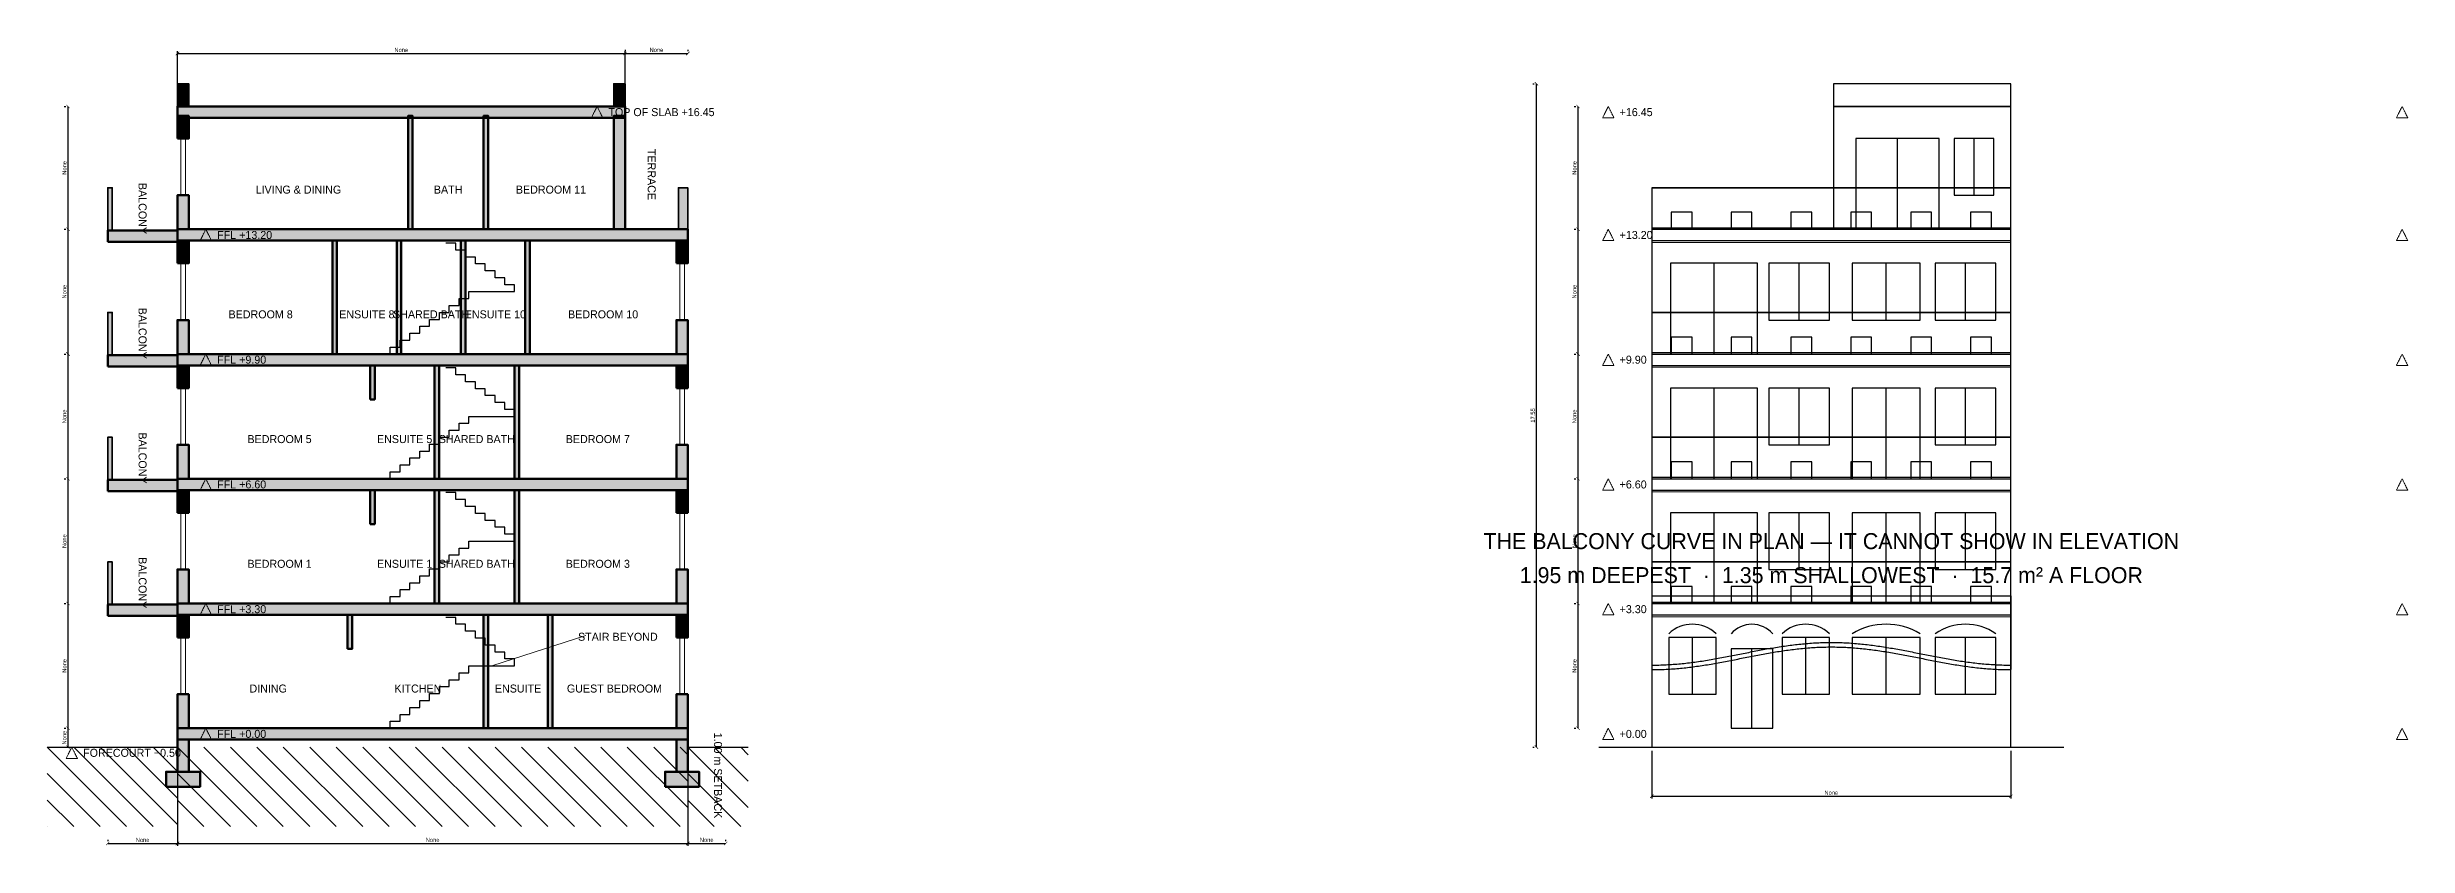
# Model space of a CAD drawing. Header units: millimetres. Extents: x -3851 to 506847, y -6675 to 35120.
# Drawn here: x 180054 to 242500, y -3110 to 18017 of the extents above; entities that cross this region are included whole.
import ezdxf
from ezdxf.enums import TextEntityAlignment as Align

# ---------------------------------------------------------------- set-up
doc = ezdxf.new("R2010")
doc.units = ezdxf.units.MM
doc.header["$LTSCALE"] = 20
doc.linetypes.add('DASHED', pattern=[1.524, 1.27, -0.254])
for name, color, linetype, lineweight in [('A-ANNO-DIMS-ELA', 5, 'CONTINUOUS', 13), ('A-ANNO-DIMS-SEC', 5, 'CONTINUOUS', 13), ('A-ANNO-PATT-SEC', 8, 'CONTINUOUS', 9), ('A-ANNO-SYMB-ELA', 5, 'DASHED', 13), ('A-ANNO-SYMB-SEC', 5, 'DASHED', 13), ('A-ANNO-TEXT-ELA', 7, 'CONTINUOUS', 13), ('A-ANNO-TEXT-SEC', 7, 'CONTINUOUS', 13), ('A-FLOR-ELA', 7, 'CONTINUOUS', 25), ('A-FLOR-SEC', 7, 'CONTINUOUS', 25), ('A-FURN-ELA', 6, 'CONTINUOUS', 13), ('A-FURN-SEC', 6, 'CONTINUOUS', 13), ('A-WALL-PATT-SEC', 7, 'CONTINUOUS', 9), ('A-WALL-PRHT-SEC', 9, 'CONTINUOUS', 35), ('A-WALL-SEC', 7, 'CONTINUOUS', 50)]:
    doc.layers.add(name, color=color, linetype=linetype, lineweight=lineweight)
doc.dimstyles.new('ARCH', dxfattribs={"dimtxt": 2.2, "dimasz": 1.8, "dimexe": 1.2, "dimexo": 2, "dimgap": 0.8, "dimtad": 1, "dimlfac": 0.001, "dimblk": 'ARCHTICK', "dimcen": 2.5, "dimazin": 3, "dimtfac": 1, "dimtmove": 0, "dimatfit": 3})

# ---------------------------------------------------------------- blocks, each defined once
blk = doc.blocks.new('_ARCHTICK')
at = {"color": 0, "linetype": 'BYBLOCK', "const_width": 0.15}
blk.add_lwpolyline([(-0.5, -0.5), (0.5, 0.5)], dxfattribs=at)

msp = doc.modelspace()

# ---------------------------------------------------------------- hatches: boundary and pattern name
at = {"layer": 'A-WALL-PATT-SEC'}
for points in [[(183500, 16450), (183800, 16450), (183800, 17050), (183500, 17050)], [(195040, 16450), (195340, 16450), (195340, 17050), (195040, 17050)], [(183500, 16150), (195340, 16150), (195340, 16450), (183500, 16450)], [(183500, 15600), (183800, 15600), (183800, 16200), (183500, 16200)], [(189600, 13200), (189720, 13200), (189720, 16200), (189600, 16200)], [(191600, 13200), (191720, 13200), (191720, 16200), (191600, 16200)], [(195040, 13200), (195340, 13200), (195340, 16200), (195040, 16200)], [(181654.224, 13170), (181774.224, 13170), (181774.224, 14300), (181654.224, 14300)], [(183500, 13200), (183800, 13200), (183800, 14100), (183500, 14100)], [(196750, 13200), (197000, 13200), (197000, 14300), (196750, 14300)], [(181654.224, 12870), (183500, 12870), (183500, 13170), (181654.224, 13170)], [(183500, 12900), (197000, 12900), (197000, 13200), (183500, 13200)], [(183500, 12300), (183800, 12300), (183800, 12900), (183500, 12900)], [(187600, 9900), (187720, 9900), (187720, 12900), (187600, 12900)], [(189300, 9900), (189420, 9900), (189420, 12900), (189300, 12900)], [(191000, 9900), (191120, 9900), (191120, 12900), (191000, 12900)], [(192700, 9900), (192820, 9900), (192820, 12900), (192700, 12900)], [(196700, 12300), (197000, 12300), (197000, 12900), (196700, 12900)], [(181654.224, 9870), (181774.224, 9870), (181774.224, 11000), (181654.224, 11000)], [(183500, 9900), (183800, 9900), (183800, 10800), (183500, 10800)], [(196700, 9900), (197000, 9900), (197000, 10800), (196700, 10800)], [(181654.224, 9570), (183500, 9570), (183500, 9870), (181654.224, 9870)], [(183500, 9600), (197000, 9600), (197000, 9900), (183500, 9900)], [(183500, 9000), (183800, 9000), (183800, 9600), (183500, 9600)], [(188600, 8700), (188720, 8700), (188720, 9600), (188600, 9600)], [(190300, 6600), (190420, 6600), (190420, 9600), (190300, 9600)], [(192420, 6600), (192540, 6600), (192540, 9600), (192420, 9600)], [(196700, 9000), (197000, 9000), (197000, 9600), (196700, 9600)], [(181654.224, 6570), (181774.224, 6570), (181774.224, 7700), (181654.224, 7700)], [(183500, 6600), (183800, 6600), (183800, 7500), (183500, 7500)], [(196700, 6600), (197000, 6600), (197000, 7500), (196700, 7500)], [(181654.224, 6270), (183500, 6270), (183500, 6570), (181654.224, 6570)], [(183500, 6300), (197000, 6300), (197000, 6600), (183500, 6600)], [(183500, 5700), (183800, 5700), (183800, 6300), (183500, 6300)], [(188600, 5400), (188720, 5400), (188720, 6300), (188600, 6300)], [(190300, 3300), (190420, 3300), (190420, 6300), (190300, 6300)], [(192420, 3300), (192540, 3300), (192540, 6300), (192420, 6300)], [(196700, 5700), (197000, 5700), (197000, 6300), (196700, 6300)], [(181654.224, 3270), (181774.224, 3270), (181774.224, 4400), (181654.224, 4400)], [(183500, 3300), (183800, 3300), (183800, 4200), (183500, 4200)], [(196700, 3300), (197000, 3300), (197000, 4200), (196700, 4200)], [(181654.224, 2970), (183500, 2970), (183500, 3270), (181654.224, 3270)], [(183500, 3000), (197000, 3000), (197000, 3300), (183500, 3300)], [(183500, 2400), (183800, 2400), (183800, 3000), (183500, 3000)], [(188000, 2100), (188120, 2100), (188120, 3000), (188000, 3000)], [(191600, 0), (191720, 0), (191720, 3000), (191600, 3000)], [(193300, 0), (193420, 0), (193420, 3000), (193300, 3000)], [(196700, 2400), (197000, 2400), (197000, 3000), (196700, 3000)], [(183500, 0), (183800, 0), (183800, 900), (183500, 900)], [(196700, 0), (197000, 0), (197000, 900), (196700, 900)], [(183500, -300), (197000, -300), (197000, 0), (183500, 0)], [(183500, -1150), (183800, -1150), (183800, -300), (183500, -300)], [(196700, -1150), (197000, -1150), (197000, -300), (196700, -300)], [(183200, -1550), (184100, -1550), (184100, -1150), (183200, -1150)], [(196400, -1550), (197300, -1550), (197300, -1150), (196400, -1150)]]:
    msp.add_hatch(color=7, dxfattribs=at).paths.add_polyline_path(points)

# ---------------------------------------------------------------- linework, layer by layer
at = {"layer": 'A-ANNO-PATT-SEC'}
for p, q in [((182154.224, -2600), (180054.224, -500)), ((182854.224, -2600), (180754.224, -500)), ((183500, -2545.776), (181454.224, -500)), ((183500, -1845.776), (182154.224, -500)), ((183500, -1145.776), (182854.224, -500)), ((185600, -2600), (183500, -500)), ((186300, -2600), (184200, -500)), ((187000, -2600), (184900, -500)), ((187700, -2600), (185600, -500)), ((188400, -2600), (186300, -500)), ((189100, -2600), (187000, -500)), ((189800, -2600), (187700, -500)), ((190500, -2600), (188400, -500)), ((191200, -2600), (189100, -500)), ((191900, -2600), (189800, -500)), ((192600, -2600), (190500, -500)), ((193300, -2600), (191200, -500)), ((194000, -2600), (191900, -500)), ((194700, -2600), (192600, -500)), ((195400, -2600), (193300, -500)), ((196100, -2600), (194000, -500)), ((196800, -2600), (194700, -500)), ((197000, -2100), (195400, -500)), ((197000, -1400), (196100, -500)), ((197000, -700), (196800, -500)), ((198600, -2100), (197000, -500)), ((198600, -1400), (197700, -500)), ((198600, -700), (198400, -500)), ((181454.224, -2600), (180054.224, -1200)), ((184900, -2600), (183500, -1200)), ((198400, -2600), (197000, -1200)), ((180754.224, -2600), (180054.224, -1900)), ((184200, -2600), (183500, -1900)), ((197700, -2600), (197000, -1900)), ((180054.224, -2600), (180054.224, -2600)), ((183500, -2600), (183500, -2600)), ((197000, -2600), (197000, -2600))]:
    msp.add_line(p, q, dxfattribs=at)
at = {"layer": 'A-ANNO-SYMB-ELA'}
for points in [[(221350, 16450), (221200, 16150), (221500, 16150)], [(242350, 16450), (242200, 16150), (242500, 16150)], [(242350, 16450), (242200, 16150), (242500, 16150)], [(221350, 13200), (221200, 12900), (221500, 12900)], [(242350, 13200), (242200, 12900), (242500, 12900)], [(242350, 13200), (242200, 12900), (242500, 12900)], [(221350, 9900), (221200, 9600), (221500, 9600)], [(242350, 9900), (242200, 9600), (242500, 9600)], [(242350, 9900), (242200, 9600), (242500, 9600)], [(221350, 6600), (221200, 6300), (221500, 6300)], [(242350, 6600), (242200, 6300), (242500, 6300)], [(242350, 6600), (242200, 6300), (242500, 6300)], [(221350, 3300), (221200, 3000), (221500, 3000)], [(242350, 3300), (242200, 3000), (242500, 3000)], [(242350, 3300), (242200, 3000), (242500, 3000)], [(221350, 0), (221200, -300), (221500, -300)], [(242350, 0), (242200, -300), (242500, -300)], [(242350, 0), (242200, -300), (242500, -300)]]:
    msp.add_lwpolyline(points, close=True, dxfattribs=at)
at = {"layer": 'A-ANNO-SYMB-SEC'}
for points in [[(194600, 16450), (194450, 16150), (194750, 16150)], [(184250, 13200), (184100, 12900), (184400, 12900)], [(184250, 9900), (184100, 9600), (184400, 9600)], [(184250, 6600), (184100, 6300), (184400, 6300)], [(184250, 3300), (184100, 3000), (184400, 3000)], [(184250, 0), (184100, -300), (184400, -300)], [(180704.224, -500), (180554.224, -800), (180854.224, -800)]]:
    msp.add_lwpolyline(points, close=True, dxfattribs=at)
at = {"layer": 'A-FLOR-ELA'}
for p, q in [((229000, 13200), (229000, 15600)), ((231025, 14100), (231025, 15600)), ((222500, 14300), (232000, 14300)), ((224150, 9900), (224150, 12300)), ((226400, 10800), (226400, 12300)), ((228700, 10800), (228700, 12300)), ((230800, 10800), (230800, 12300)), ((222500, 11000), (232000, 11000)), ((224150, 6600), (224150, 9000)), ((226400, 7500), (226400, 9000)), ((228700, 6600), (228700, 9000)), ((230800, 7500), (230800, 9000)), ((222500, 7700), (232000, 7700)), ((224150, 3300), (224150, 5700)), ((226400, 4200), (226400, 5700)), ((228700, 3300), (228700, 5700)), ((230800, 4200), (230800, 5700)), ((222500, 4400), (232000, 4400)), ((222500, 3500), (232000, 3500)), ((222500, 3500), (222500, 1550)), ((232000, 3500), (232000, 1550)), ((223575, 900), (223575, 2400)), ((225150, 0), (225150, 2100)), ((226575, 900), (226575, 2400)), ((228700, 900), (228700, 2400)), ((230800, 900), (230800, 2400)), ((221100, -500), (233400, -500))]:
    msp.add_line(p, q, dxfattribs=at)
for points in [[(227310, 16450), (232000, 16450), (232000, 17050), (227310, 17050)], [(227310, 13200), (232000, 13200), (232000, 16450), (227310, 16450)], [(227900, 13200), (230100, 13200), (230100, 15600), (227900, 15600)], [(230500, 14100), (231550, 14100), (231550, 15600), (230500, 15600)], [(222500, 13200), (232000, 13200), (232000, 14300), (222500, 14300)], [(222500, 13200), (232000, 13200), (232000, 14300), (222500, 14300)], [(222500, 12900), (232000, 12900), (232000, 13230), (222500, 13230)], [(222500, -500), (232000, -500), (232000, 13200), (222500, 13200)], [(223016.667, 13200), (223566.667, 13200), (223566.667, 13650), (223016.667, 13650)], [(224600, 13200), (225150, 13200), (225150, 13650), (224600, 13650)], [(226183.333, 13200), (226733.333, 13200), (226733.333, 13650), (226183.333, 13650)], [(227766.667, 13200), (228316.667, 13200), (228316.667, 13650), (227766.667, 13650)], [(229350, 13200), (229900, 13200), (229900, 13650), (229350, 13650)], [(230933.333, 13200), (231483.333, 13200), (231483.333, 13650), (230933.333, 13650)], [(223000, 9900), (225300, 9900), (225300, 12300), (223000, 12300)], [(225600, 10800), (227200, 10800), (227200, 12300), (225600, 12300)], [(227800, 10800), (229600, 10800), (229600, 12300), (227800, 12300)], [(230000, 10800), (231600, 10800), (231600, 12300), (230000, 12300)], [(222500, 9900), (232000, 9900), (232000, 11000), (222500, 11000)], [(223016.667, 9900), (223566.667, 9900), (223566.667, 10350), (223016.667, 10350)], [(224600, 9900), (225150, 9900), (225150, 10350), (224600, 10350)], [(226183.333, 9900), (226733.333, 9900), (226733.333, 10350), (226183.333, 10350)], [(227766.667, 9900), (228316.667, 9900), (228316.667, 10350), (227766.667, 10350)], [(229350, 9900), (229900, 9900), (229900, 10350), (229350, 10350)], [(230933.333, 9900), (231483.333, 9900), (231483.333, 10350), (230933.333, 10350)], [(222500, 9600), (232000, 9600), (232000, 9930), (222500, 9930)], [(223000, 6600), (225300, 6600), (225300, 9000), (223000, 9000)], [(225600, 7500), (227200, 7500), (227200, 9000), (225600, 9000)], [(227800, 6600), (229600, 6600), (229600, 9000), (227800, 9000)], [(230000, 7500), (231600, 7500), (231600, 9000), (230000, 9000)], [(222500, 6600), (232000, 6600), (232000, 7700), (222500, 7700)], [(223016.667, 6600), (223566.667, 6600), (223566.667, 7050), (223016.667, 7050)], [(224600, 6600), (225150, 6600), (225150, 7050), (224600, 7050)], [(226183.333, 6600), (226733.333, 6600), (226733.333, 7050), (226183.333, 7050)], [(227766.667, 6600), (228316.667, 6600), (228316.667, 7050), (227766.667, 7050)], [(229350, 6600), (229900, 6600), (229900, 7050), (229350, 7050)], [(230933.333, 6600), (231483.333, 6600), (231483.333, 7050), (230933.333, 7050)], [(222500, 6300), (232000, 6300), (232000, 6630), (222500, 6630)], [(223000, 3300), (225300, 3300), (225300, 5700), (223000, 5700)], [(225600, 4200), (227200, 4200), (227200, 5700), (225600, 5700)], [(227800, 3300), (229600, 3300), (229600, 5700), (227800, 5700)], [(230000, 4200), (231600, 4200), (231600, 5700), (230000, 5700)], [(222500, 3300), (232000, 3300), (232000, 4400), (222500, 4400)], [(223016.667, 3300), (223566.667, 3300), (223566.667, 3750), (223016.667, 3750)], [(224600, 3300), (225150, 3300), (225150, 3750), (224600, 3750)], [(226183.333, 3300), (226733.333, 3300), (226733.333, 3750), (226183.333, 3750)], [(227766.667, 3300), (228316.667, 3300), (228316.667, 3750), (227766.667, 3750)], [(229350, 3300), (229900, 3300), (229900, 3750), (229350, 3750)], [(230933.333, 3300), (231483.333, 3300), (231483.333, 3750), (230933.333, 3750)], [(222500, 3000), (232000, 3000), (232000, 3330), (222500, 3330)], [(222950, 900), (224200, 900), (224200, 2400), (222950, 2400)], [(224600, 0), (225700, 0), (225700, 2100), (224600, 2100)], [(225950, 900), (227200, 900), (227200, 2400), (225950, 2400)], [(227800, 900), (229600, 900), (229600, 2400), (227800, 2400)], [(230000, 900), (231600, 900), (231600, 2400), (230000, 2400)]]:
    msp.add_lwpolyline(points, close=True, dxfattribs=at)
for points in [[(222500, 1670), (222547.5, 1670.148), (222595, 1670.592), (222642.5, 1671.331), (222690, 1672.366), (222737.5, 1673.693), (222785, 1675.314), (222832.5, 1677.225), (222880, 1679.425), (222927.5, 1681.912), (222975, 1684.683), (223022.5, 1687.736), (223070, 1691.067), (223117.5, 1694.674), (223165, 1698.552), (223212.5, 1702.698), (223260, 1707.108), (223307.5, 1711.777), (223355, 1716.702), (223402.5, 1721.876), (223450, 1727.295), (223497.5, 1732.953), (223545, 1738.846), (223592.5, 1744.967), (223640, 1751.309), (223687.5, 1757.868), (223735, 1764.636), (223782.5, 1771.606), (223830, 1778.773), (223877.5, 1786.128), (223925, 1793.664), (223972.5, 1801.375), (224020, 1809.252), (224067.5, 1817.288), (224115, 1825.474), (224162.5, 1833.803), (224210, 1842.266), (224257.5, 1850.856), (224305, 1859.563), (224352.5, 1868.379), (224400, 1877.295), (224447.5, 1886.303), (224495, 1895.393), (224542.5, 1904.557), (224590, 1913.786), (224637.5, 1923.07), (224685, 1932.4), (224732.5, 1941.768), (224780, 1951.163), (224827.5, 1960.577), (224875, 1970), (224922.5, 1979.423), (224970, 1988.837), (225017.5, 1998.232), (225065, 2007.6), (225112.5, 2016.93), (225160, 2026.214), (225207.5, 2035.443), (225255, 2044.607), (225302.5, 2053.697), (225350, 2062.705), (225397.5, 2071.621), (225445, 2080.437), (225492.5, 2089.144), (225540, 2097.734), (225587.5, 2106.197), (225635, 2114.526), (225682.5, 2122.712), (225730, 2130.748), (225777.5, 2138.625), (225825, 2146.336), (225872.5, 2153.872), (225920, 2161.227), (225967.5, 2168.394), (226015, 2175.364), (226062.5, 2182.132), (226110, 2188.691), (226157.5, 2195.033), (226205, 2201.154), (226252.5, 2207.047), (226300, 2212.705), (226347.5, 2218.124), (226395, 2223.298), (226442.5, 2228.223), (226490, 2232.892), (226537.5, 2237.302), (226585, 2241.448), (226632.5, 2245.326), (226680, 2248.933), (226727.5, 2252.264), (226775, 2255.317), (226822.5, 2258.088), (226870, 2260.575), (226917.5, 2262.775), (226965, 2264.686), (227012.5, 2266.307), (227060, 2267.634), (227107.5, 2268.669), (227155, 2269.408), (227202.5, 2269.852), (227250, 2270), (227297.5, 2269.852), (227345, 2269.408), (227392.5, 2268.669), (227440, 2267.634), (227487.5, 2266.307), (227535, 2264.686), (227582.5, 2262.775), (227630, 2260.575), (227677.5, 2258.088), (227725, 2255.317), (227772.5, 2252.264), (227820, 2248.933), (227867.5, 2245.326), (227915, 2241.448), (227962.5, 2237.302), (228010, 2232.892), (228057.5, 2228.223), (228105, 2223.298), (228152.5, 2218.124), (228200, 2212.705), (228247.5, 2207.047), (228295, 2201.154), (228342.5, 2195.033), (228390, 2188.691), (228437.5, 2182.132), (228485, 2175.364), (228532.5, 2168.394), (228580, 2161.227), (228627.5, 2153.872), (228675, 2146.336), (228722.5, 2138.625), (228770, 2130.748), (228817.5, 2122.712), (228865, 2114.526), (228912.5, 2106.197), (228960, 2097.734), (229007.5, 2089.144), (229055, 2080.437), (229102.5, 2071.621), (229150, 2062.705), (229197.5, 2053.697), (229245, 2044.607), (229292.5, 2035.443), (229340, 2026.214), (229387.5, 2016.93), (229435, 2007.6), (229482.5, 1998.232), (229530, 1988.837), (229577.5, 1979.423), (229625, 1970), (229672.5, 1960.577), (229720, 1951.163), (229767.5, 1941.768), (229815, 1932.4), (229862.5, 1923.07), (229910, 1913.786), (229957.5, 1904.557), (230005, 1895.393), (230052.5, 1886.303), (230100, 1877.295), (230147.5, 1868.379), (230195, 1859.563), (230242.5, 1850.856), (230290, 1842.266), (230337.5, 1833.803), (230385, 1825.474), (230432.5, 1817.288), (230480, 1809.252), (230527.5, 1801.375), (230575, 1793.664), (230622.5, 1786.128), (230670, 1778.773), (230717.5, 1771.606), (230765, 1764.636), (230812.5, 1757.868), (230860, 1751.309), (230907.5, 1744.967), (230955, 1738.846), (231002.5, 1732.953), (231050, 1727.295), (231097.5, 1721.876), (231145, 1716.702), (231192.5, 1711.777), (231240, 1707.108), (231287.5, 1702.698), (231335, 1698.552), (231382.5, 1694.674), (231430, 1691.067), (231477.5, 1687.736), (231525, 1684.683), (231572.5, 1681.912), (231620, 1679.425), (231667.5, 1677.225), (231715, 1675.314), (231762.5, 1673.693), (231810, 1672.366), (231857.5, 1671.331), (231905, 1670.592), (231952.5, 1670.148), (232000, 1670)], [(222500, 1550), (222547.5, 1550.148), (222595, 1550.592), (222642.5, 1551.331), (222690, 1552.366), (222737.5, 1553.693), (222785, 1555.314), (222832.5, 1557.225), (222880, 1559.425), (222927.5, 1561.912), (222975, 1564.683), (223022.5, 1567.736), (223070, 1571.067), (223117.5, 1574.674), (223165, 1578.552), (223212.5, 1582.698), (223260, 1587.108), (223307.5, 1591.777), (223355, 1596.702), (223402.5, 1601.876), (223450, 1607.295), (223497.5, 1612.953), (223545, 1618.846), (223592.5, 1624.967), (223640, 1631.309), (223687.5, 1637.868), (223735, 1644.636), (223782.5, 1651.606), (223830, 1658.773), (223877.5, 1666.128), (223925, 1673.664), (223972.5, 1681.375), (224020, 1689.252), (224067.5, 1697.288), (224115, 1705.474), (224162.5, 1713.803), (224210, 1722.266), (224257.5, 1730.856), (224305, 1739.563), (224352.5, 1748.379), (224400, 1757.295), (224447.5, 1766.303), (224495, 1775.393), (224542.5, 1784.557), (224590, 1793.786), (224637.5, 1803.07), (224685, 1812.4), (224732.5, 1821.768), (224780, 1831.163), (224827.5, 1840.577), (224875, 1850), (224922.5, 1859.423), (224970, 1868.837), (225017.5, 1878.232), (225065, 1887.6), (225112.5, 1896.93), (225160, 1906.214), (225207.5, 1915.443), (225255, 1924.607), (225302.5, 1933.697), (225350, 1942.705), (225397.5, 1951.621), (225445, 1960.437), (225492.5, 1969.144), (225540, 1977.734), (225587.5, 1986.197), (225635, 1994.526), (225682.5, 2002.712), (225730, 2010.748), (225777.5, 2018.625), (225825, 2026.336), (225872.5, 2033.872), (225920, 2041.227), (225967.5, 2048.394), (226015, 2055.364), (226062.5, 2062.132), (226110, 2068.691), (226157.5, 2075.033), (226205, 2081.154), (226252.5, 2087.047), (226300, 2092.705), (226347.5, 2098.124), (226395, 2103.298), (226442.5, 2108.223), (226490, 2112.892), (226537.5, 2117.302), (226585, 2121.448), (226632.5, 2125.326), (226680, 2128.933), (226727.5, 2132.264), (226775, 2135.317), (226822.5, 2138.088), (226870, 2140.575), (226917.5, 2142.775), (226965, 2144.686), (227012.5, 2146.307), (227060, 2147.634), (227107.5, 2148.669), (227155, 2149.408), (227202.5, 2149.852), (227250, 2150), (227297.5, 2149.852), (227345, 2149.408), (227392.5, 2148.669), (227440, 2147.634), (227487.5, 2146.307), (227535, 2144.686), (227582.5, 2142.775), (227630, 2140.575), (227677.5, 2138.088), (227725, 2135.317), (227772.5, 2132.264), (227820, 2128.933), (227867.5, 2125.326), (227915, 2121.448), (227962.5, 2117.302), (228010, 2112.892), (228057.5, 2108.223), (228105, 2103.298), (228152.5, 2098.124), (228200, 2092.705), (228247.5, 2087.047), (228295, 2081.154), (228342.5, 2075.033), (228390, 2068.691), (228437.5, 2062.132), (228485, 2055.364), (228532.5, 2048.394), (228580, 2041.227), (228627.5, 2033.872), (228675, 2026.336), (228722.5, 2018.625), (228770, 2010.748), (228817.5, 2002.712), (228865, 1994.526), (228912.5, 1986.197), (228960, 1977.734), (229007.5, 1969.144), (229055, 1960.437), (229102.5, 1951.621), (229150, 1942.705), (229197.5, 1933.697), (229245, 1924.607), (229292.5, 1915.443), (229340, 1906.214), (229387.5, 1896.93), (229435, 1887.6), (229482.5, 1878.232), (229530, 1868.837), (229577.5, 1859.423), (229625, 1850), (229672.5, 1840.577), (229720, 1831.163), (229767.5, 1821.768), (229815, 1812.4), (229862.5, 1803.07), (229910, 1793.786), (229957.5, 1784.557), (230005, 1775.393), (230052.5, 1766.303), (230100, 1757.295), (230147.5, 1748.379), (230195, 1739.563), (230242.5, 1730.856), (230290, 1722.266), (230337.5, 1713.803), (230385, 1705.474), (230432.5, 1697.288), (230480, 1689.252), (230527.5, 1681.375), (230575, 1673.664), (230622.5, 1666.128), (230670, 1658.773), (230717.5, 1651.606), (230765, 1644.636), (230812.5, 1637.868), (230860, 1631.309), (230907.5, 1624.967), (230955, 1618.846), (231002.5, 1612.953), (231050, 1607.295), (231097.5, 1601.876), (231145, 1596.702), (231192.5, 1591.777), (231240, 1587.108), (231287.5, 1582.698), (231335, 1578.552), (231382.5, 1574.674), (231430, 1571.067), (231477.5, 1567.736), (231525, 1564.683), (231572.5, 1561.912), (231620, 1559.425), (231667.5, 1557.225), (231715, 1555.314), (231762.5, 1553.693), (231810, 1552.366), (231857.5, 1551.331), (231905, 1550.592), (231952.5, 1550.148), (232000, 1550)]]:
    msp.add_lwpolyline(points, dxfattribs=at)
for centre, radius, start, end in [((223575, 1843.75), 906.25, 46.39718103, 133.60281897), ((225150, 2020), 730, 41.11209044, 138.88790956), ((226575, 1843.75), 906.25, 46.39718103, 133.60281897), ((228700, 1005), 1745, 58.95177801, 121.04822199), ((230800, 1345), 1405, 55.29195073, 124.70804927)]:
    msp.add_arc(centre, radius, start, end, dxfattribs=at)
at = {"layer": 'A-FLOR-SEC'}
for p, q in [((191470, 11550), (192420, 11550)), ((191470, 8250), (192420, 8250)), ((191470, 4950), (192420, 4950)), ((191470, 1650), (192420, 1650)), ((180054.224, -500), (183500, -500)), ((197000, -500), (198600, -500))]:
    msp.add_line(p, q, dxfattribs=at)
for points in [[(192420, 11550), (192420, 11733.333), (192160, 11733.333), (192160, 11916.667), (191900, 11916.667), (191900, 12100), (191640, 12100), (191640, 12283.333), (191380, 12283.333), (191380, 12466.667), (191120, 12466.667), (191120, 12650), (190860, 12650), (190860, 12833.333), (190600, 12833.333)], [(189130, 9900), (189130, 10083.333), (189390, 10083.333), (189390, 10266.667), (189650, 10266.667), (189650, 10450), (189910, 10450), (189910, 10633.333), (190170, 10633.333), (190170, 10816.667), (190430, 10816.667), (190430, 11000), (190690, 11000), (190690, 11183.333), (190950, 11183.333), (190950, 11366.667), (191210, 11366.667), (191210, 11550), (191470, 11550)], [(192420, 8250), (192420, 8433.333), (192160, 8433.333), (192160, 8616.667), (191900, 8616.667), (191900, 8800), (191640, 8800), (191640, 8983.333), (191380, 8983.333), (191380, 9166.667), (191120, 9166.667), (191120, 9350), (190860, 9350), (190860, 9533.333), (190600, 9533.333)], [(189130, 6600), (189130, 6783.333), (189390, 6783.333), (189390, 6966.667), (189650, 6966.667), (189650, 7150), (189910, 7150), (189910, 7333.333), (190170, 7333.333), (190170, 7516.667), (190430, 7516.667), (190430, 7700), (190690, 7700), (190690, 7883.333), (190950, 7883.333), (190950, 8066.667), (191210, 8066.667), (191210, 8250), (191470, 8250)], [(192420, 4950), (192420, 5133.333), (192160, 5133.333), (192160, 5316.667), (191900, 5316.667), (191900, 5500), (191640, 5500), (191640, 5683.333), (191380, 5683.333), (191380, 5866.667), (191120, 5866.667), (191120, 6050), (190860, 6050), (190860, 6233.333), (190600, 6233.333)], [(189130, 3300), (189130, 3483.333), (189390, 3483.333), (189390, 3666.667), (189650, 3666.667), (189650, 3850), (189910, 3850), (189910, 4033.333), (190170, 4033.333), (190170, 4216.667), (190430, 4216.667), (190430, 4400), (190690, 4400), (190690, 4583.333), (190950, 4583.333), (190950, 4766.667), (191210, 4766.667), (191210, 4950), (191470, 4950)], [(192420, 1650), (192420, 1833.333), (192160, 1833.333), (192160, 2016.667), (191900, 2016.667), (191900, 2200), (191640, 2200), (191640, 2383.333), (191380, 2383.333), (191380, 2566.667), (191120, 2566.667), (191120, 2750), (190860, 2750), (190860, 2933.333), (190600, 2933.333)], [(189130, 0), (189130, 183.333), (189390, 183.333), (189390, 366.667), (189650, 366.667), (189650, 550), (189910, 550), (189910, 733.333), (190170, 733.333), (190170, 916.667), (190430, 916.667), (190430, 1100), (190690, 1100), (190690, 1283.333), (190950, 1283.333), (190950, 1466.667), (191210, 1466.667), (191210, 1650), (191470, 1650)]]:
    msp.add_lwpolyline(points, dxfattribs=at)
at = {"layer": 'A-FURN-ELA'}
for points in [[(222500, 12850), (232000, 12850), (232000, 12900), (222500, 12900)], [(222500, 9550), (232000, 9550), (232000, 9600), (222500, 9600)], [(222500, 6250), (232000, 6250), (232000, 6300), (222500, 6300)], [(222500, 2950), (232000, 2950), (232000, 3000), (222500, 3000)]]:
    msp.add_lwpolyline(points, close=True, dxfattribs=at)
at = {"layer": 'A-FURN-SEC'}
for p, q in [((183590, 14100), (183590, 15600)), ((183710, 14100), (183710, 15600)), ((183590, 10800), (183590, 12300)), ((183710, 10800), (183710, 12300)), ((196790, 10800), (196790, 12300)), ((196910, 10800), (196910, 12300)), ((183590, 7500), (183590, 9000)), ((183710, 7500), (183710, 9000)), ((196790, 7500), (196790, 9000)), ((196910, 7500), (196910, 9000)), ((183590, 4200), (183590, 5700)), ((183710, 4200), (183710, 5700)), ((196790, 4200), (196790, 5700)), ((196910, 4200), (196910, 5700)), ((183590, 900), (183590, 2400)), ((183710, 900), (183710, 2400)), ((191820, 1650), (194300, 2450)), ((196790, 900), (196790, 2400)), ((196910, 900), (196910, 2400))]:
    msp.add_line(p, q, dxfattribs=at)
at = {"layer": 'A-WALL-PRHT-SEC'}
for points in [[(183500, 16450), (183800, 16450), (183800, 17050), (183500, 17050)], [(195040, 16450), (195340, 16450), (195340, 17050), (195040, 17050)], [(181654.224, 13170), (181774.224, 13170), (181774.224, 14300), (181654.224, 14300)], [(196750, 13200), (197000, 13200), (197000, 14300), (196750, 14300)], [(181654.224, 9870), (181774.224, 9870), (181774.224, 11000), (181654.224, 11000)], [(181654.224, 6570), (181774.224, 6570), (181774.224, 7700), (181654.224, 7700)], [(181654.224, 3270), (181774.224, 3270), (181774.224, 4400), (181654.224, 4400)]]:
    msp.add_lwpolyline(points, close=True, dxfattribs=at)
at = {"layer": 'A-WALL-SEC'}
for points in [[(183500, 16150), (195340, 16150), (195340, 16450), (183500, 16450)], [(183500, 15600), (183800, 15600), (183800, 16200), (183500, 16200)], [(189600, 13200), (189720, 13200), (189720, 16200), (189600, 16200)], [(191600, 13200), (191720, 13200), (191720, 16200), (191600, 16200)], [(195040, 13200), (195340, 13200), (195340, 16200), (195040, 16200)], [(183500, 13200), (183800, 13200), (183800, 14100), (183500, 14100)], [(181654.224, 12870), (183500, 12870), (183500, 13170), (181654.224, 13170)], [(183500, 12900), (197000, 12900), (197000, 13200), (183500, 13200)], [(183500, 12300), (183800, 12300), (183800, 12900), (183500, 12900)], [(187600, 9900), (187720, 9900), (187720, 12900), (187600, 12900)], [(189300, 9900), (189420, 9900), (189420, 12900), (189300, 12900)], [(191000, 9900), (191120, 9900), (191120, 12900), (191000, 12900)], [(192700, 9900), (192820, 9900), (192820, 12900), (192700, 12900)], [(196700, 12300), (197000, 12300), (197000, 12900), (196700, 12900)], [(183500, 9900), (183800, 9900), (183800, 10800), (183500, 10800)], [(196700, 9900), (197000, 9900), (197000, 10800), (196700, 10800)], [(181654.224, 9570), (183500, 9570), (183500, 9870), (181654.224, 9870)], [(183500, 9600), (197000, 9600), (197000, 9900), (183500, 9900)], [(183500, 9000), (183800, 9000), (183800, 9600), (183500, 9600)], [(188600, 8700), (188720, 8700), (188720, 9600), (188600, 9600)], [(190300, 6600), (190420, 6600), (190420, 9600), (190300, 9600)], [(192420, 6600), (192540, 6600), (192540, 9600), (192420, 9600)], [(196700, 9000), (197000, 9000), (197000, 9600), (196700, 9600)], [(183500, 6600), (183800, 6600), (183800, 7500), (183500, 7500)], [(196700, 6600), (197000, 6600), (197000, 7500), (196700, 7500)], [(181654.224, 6270), (183500, 6270), (183500, 6570), (181654.224, 6570)], [(183500, 6300), (197000, 6300), (197000, 6600), (183500, 6600)], [(183500, 5700), (183800, 5700), (183800, 6300), (183500, 6300)], [(188600, 5400), (188720, 5400), (188720, 6300), (188600, 6300)], [(190300, 3300), (190420, 3300), (190420, 6300), (190300, 6300)], [(192420, 3300), (192540, 3300), (192540, 6300), (192420, 6300)], [(196700, 5700), (197000, 5700), (197000, 6300), (196700, 6300)], [(183500, 3300), (183800, 3300), (183800, 4200), (183500, 4200)], [(196700, 3300), (197000, 3300), (197000, 4200), (196700, 4200)], [(181654.224, 2970), (183500, 2970), (183500, 3270), (181654.224, 3270)], [(183500, 3000), (197000, 3000), (197000, 3300), (183500, 3300)], [(183500, 2400), (183800, 2400), (183800, 3000), (183500, 3000)], [(188000, 2100), (188120, 2100), (188120, 3000), (188000, 3000)], [(191600, 0), (191720, 0), (191720, 3000), (191600, 3000)], [(193300, 0), (193420, 0), (193420, 3000), (193300, 3000)], [(196700, 2400), (197000, 2400), (197000, 3000), (196700, 3000)], [(183500, 0), (183800, 0), (183800, 900), (183500, 900)], [(196700, 0), (197000, 0), (197000, 900), (196700, 900)], [(183500, -300), (197000, -300), (197000, 0), (183500, 0)], [(183500, -1150), (183800, -1150), (183800, -300), (183500, -300)], [(196700, -1150), (197000, -1150), (197000, -300), (196700, -300)], [(183200, -1550), (184100, -1550), (184100, -1150), (183200, -1150)], [(196400, -1550), (197300, -1550), (197300, -1150), (196400, -1150)]]:
    msp.add_lwpolyline(points, close=True, dxfattribs=at)

# ---------------------------------------------------------------- texts
at = {"layer": 'A-ANNO-TEXT-ELA'}
for s, p in [('+16.45', (221650, 16300)), ('+13.20', (221650, 13050)), ('+9.90', (221650, 9750)), ('+6.60', (221650, 6450)), ('+3.30', (221650, 3150)), ('+0.00', (221650, -150))]:
    msp.add_text(s, height=211.6667, dxfattribs=at).set_placement(p, align=Align.MIDDLE_LEFT)
for s, p in [('THE BALCONY CURVE IN PLAN — IT CANNOT SHOW IN ELEVATION', (227250, 4950)), ('1.95 m DEEPEST  ·  1.35 m SHALLOWEST  ·  15.7 m² A FLOOR', (227250, 4050))]:
    msp.add_text(s, height=423.33333, dxfattribs=at).set_placement(p, align=Align.MIDDLE_CENTER)
at = {"layer": 'A-ANNO-TEXT-SEC'}
for s, height, p in [('TOP OF SLAB +16.45', 211.66667, (194900, 16300)), ('FFL +13.20', 211.6667, (184550, 13050)), ('FFL +9.90', 211.6667, (184550, 9750)), ('FFL +6.60', 211.6667, (184550, 6450)), ('FFL +3.30', 211.6667, (184550, 3150)), ('FORECOURT −0.50', 211.66667, (181004.224, -650)), ('FFL +0.00', 211.6667, (184550, -150))]:
    msp.add_text(s, height=height, dxfattribs=at).set_placement(p, align=Align.MIDDLE_LEFT)
for s, height, p in [('TERRACE', 211.6667, (196045, 14650)), ('BALCONY', 211.6667, (182577.112, 13750)), ('BALCONY', 211.6667, (182577.112, 10450)), ('BALCONY', 211.6667, (182577.112, 7150)), ('BALCONY', 211.6667, (182577.112, 3850)), ('1.00 m SETBACK', 211.66667, (197800, -1250))]:
    msp.add_text(s, height=height, rotation=-90, dxfattribs=at).set_placement(p, align=Align.MIDDLE_CENTER)
for s, height, p in [('LIVING & DINING', 211.66667, (186700, 14250)), ('BATH', 211.6667, (190660, 14250)), ('BEDROOM 11', 211.6667, (193380, 14250)), ('BEDROOM 8', 211.6667, (185700, 10950)), ('ENSUITE 8', 211.6667, (188510, 10950)), ('SHARED BATH', 211.66667, (190210, 10950)), ('ENSUITE 10', 211.6667, (191910, 10950)), ('BEDROOM 10', 211.6667, (194760, 10950)), ('BEDROOM 5', 211.6667, (186200, 7650)), ('ENSUITE 5', 211.6667, (189510, 7650)), ('SHARED BATH', 211.66667, (191420, 7650)), ('BEDROOM 7', 211.6667, (194620, 7650)), ('BEDROOM 1', 211.6667, (186200, 4350)), ('ENSUITE 1', 211.6667, (189510, 4350)), ('SHARED BATH', 211.66667, (191420, 4350)), ('BEDROOM 3', 211.6667, (194620, 4350)), ('STAIR BEYOND', 211.66667, (195150, 2420)), ('DINING', 211.6667, (185900, 1050)), ('KITCHEN', 211.6667, (189860, 1050)), ('ENSUITE', 211.6667, (192510, 1050)), ('GUEST BEDROOM', 211.66667, (195060, 1050))]:
    msp.add_text(s, height=height, dxfattribs=at).set_placement(p, align=Align.MIDDLE_CENTER)

# ---------------------------------------------------------------- dimensions: what is measured, and where the dimension line sits
at = {"layer": 'A-ANNO-DIMS-ELA'}
for base, p1, p2, text in [((219450, -500), (219450, -500), (219450, 17050), '17.55'), ((220550, 13200), (220550, 13200), (220550, 16450), 'None'), ((220550, 9900), (220550, 9900), (220550, 13200), 'None'), ((220550, 6600), (220550, 6600), (220550, 9900), 'None'), ((220550, 3300), (220550, 3300), (220550, 6600), 'None'), ((220550, 0), (220550, 0), (220550, 3300), 'None')]:
    msp.add_linear_dim(base=base, p1=p1, p2=p2, angle=90, text=text, dimstyle='ARCH', override={"dimscale": 50}, dxfattribs=at).render()
msp.add_linear_dim(base=(222500, -1800), p1=(222500, -500), p2=(232000, -500), text='None', dimstyle='ARCH', override={"dimscale": 50}, dxfattribs=at).render()
at = {"layer": 'A-ANNO-DIMS-SEC'}
for base, p1, p2 in [((183500, 17850), (183500, 16450), (195340, 16450)), ((195340, 17850), (195340, 17850), (197000, 17850)), ((183500, -3050), (183500, -500), (197000, -500)), ((181654.224, -3050), (181654.224, -3050), (183500, -3050)), ((197000, -3050), (197000, -3050), (198000, -3050))]:
    msp.add_linear_dim(base=base, p1=p1, p2=p2, text='None', dimstyle='ARCH', override={"dimscale": 50}, dxfattribs=at).render()
for base, p1, p2 in [((180604.224, 13200), (180604.224, 13200), (180604.224, 16450)), ((180604.224, 9900), (180604.224, 9900), (180604.224, 13200)), ((180604.224, 6600), (180604.224, 6600), (180604.224, 9900)), ((180604.224, 3300), (180604.224, 3300), (180604.224, 6600)), ((180604.224, 0), (180604.224, 0), (180604.224, 3300)), ((180604.224, -500), (180604.224, -500), (180604.224, 0))]:
    msp.add_linear_dim(base=base, p1=p1, p2=p2, angle=90, text='None', dimstyle='ARCH', override={"dimscale": 50}, dxfattribs=at).render()

doc.saveas('drawing.dxf')
